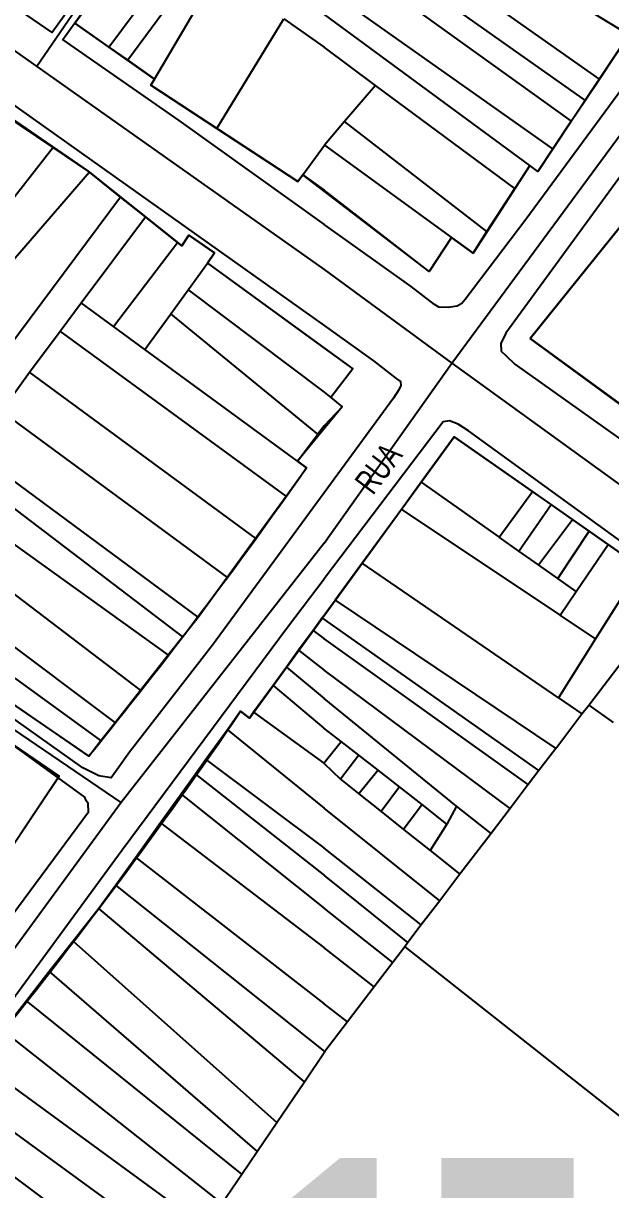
# Model space of a CAD drawing. Extents: x 201512 to 203323, y 4836571 to 4838029.
# Drawn here: x 202269.6 to 202364.9, y 4837255.2 to 4837444.5 of the extents above; entities that cross this region are included whole.
import ezdxf

# ---------------------------------------------------------------- set-up
doc = ezdxf.new("R2010")
doc.units = 0
doc.header["$LTSCALE"] = 1.5
doc.header["$MEASUREMENT"] = 0
for name, color, linetype in [('CD-MALHA-LOTES', 40, 'CONTINUOUS'), ('LM-TXT-LSF', 7, 'CONTINUOUS'), ('RU-QUADRAS', 6, 'CONTINUOUS'), ('SV-EIXO-RUA-N-PAV', 6, 'CONTINUOUS'), ('SV-EIXO-RUA-PAV', 20, 'CONTINUOUS'), ('SV-RUA-NAO-PAV-S-GUIA-C-GUIA', 7, 'CONTINUOUS'), ('SV-RUA-PAVIM-S-GUIA-C-GUIA', 7, 'CONTINUOUS'), ('SV-TXT-RUA-PAV-S-GUIA-C-GUIA', 7, 'CONTINUOUS')]:
    doc.layers.add(name, color=color, linetype=linetype)
doc.styles.add('ARIAL', font='arial.ttf')
doc.styles.get("Standard").update_dxf_attribs({"font": 'swisscbo.ttf'})

msp = doc.modelspace()

# ---------------------------------------------------------------- linework, layer by layer
at = {"layer": 'CD-MALHA-LOTES', "linetype": 'Continuous'}
for p, q in [((202367.84, 4837442.63), (202323.9, 4837469.5)), ((202303.38, 4837461.37), (202286.52, 4837438.53)), ((202290.84, 4837435.48), (202305.29, 4837459.93)), ((202319.47, 4837456.8), (202358.47, 4837428.63)), ((202283.44, 4837440.67), (202295.18, 4837456.46)), ((202363.07, 4837435.46), (202334.36, 4837455.72)), ((202331.99, 4837452.3), (202360.75, 4837431.98)), ((202355.5, 4837424.15), (202318.39, 4837450.37)), ((202351.76, 4837421.44), (202318.45, 4837445.95)), ((202277.91, 4837444.53), (202283.44, 4837440.67)), ((202300.96, 4837427.47), (202311.87, 4837445.26)), ((202311.87, 4837445.26), (202318.41, 4837440.64)), ((202363.07, 4837435.46), (202367.84, 4837442.63)), ((202283.44, 4837440.67), (202286.52, 4837438.53)), ((202326.71, 4837434.45), (202318.41, 4837440.64)), ((202286.52, 4837438.53), (202290.84, 4837435.48)), ((202290.84, 4837435.48), (202290.24, 4837434.48)), ((202290.24, 4837434.48), (202300.96, 4837427.47)), ((202326.71, 4837434.45), (202321.67, 4837428.6)), ((202349.35, 4837417.71), (202326.71, 4837434.45)), ((202360.75, 4837431.98), (202363.07, 4837435.46)), ((202358.47, 4837428.63), (202360.75, 4837431.98)), ((202274.43, 4837424.35), (202266.48, 4837429.74)), ((202321.67, 4837428.6), (202318.46, 4837424.73)), ((202344.79, 4837410.7), (202321.67, 4837428.6)), ((202358.47, 4837428.63), (202355.5, 4837424.15)), ((202300.96, 4837427.47), (202314.12, 4837418.84)), ((202314.93, 4837419.95), (202318.46, 4837424.73)), ((202318.46, 4837424.73), (202339.08, 4837409.76)), ((202274.43, 4837424.35), (202250.55, 4837393.93)), ((202280.09, 4837420.53), (202274.43, 4837424.35)), ((202355.5, 4837424.15), (202353.06, 4837420.49)), ((202351.76, 4837421.44), (202349.35, 4837417.71)), ((202353.06, 4837420.49), (202351.76, 4837421.44)), ((202375.15, 4837422.32), (202351.82, 4837393.37)), ((202280.31, 4837420.34), (202254.48, 4837390.56)), ((202280.31, 4837420.34), (202280.09, 4837420.53)), ((202285.36, 4837416.32), (202280.31, 4837420.34)), ((202314.12, 4837418.84), (202314.93, 4837419.95)), ((202314.93, 4837419.95), (202318.4, 4837417.41)), ((202335.43, 4837404.23), (202318.4, 4837417.41)), ((202344.79, 4837410.7), (202349.35, 4837417.71)), ((202285.36, 4837416.32), (202261.95, 4837384.9)), ((202289.4, 4837413.08), (202285.36, 4837416.32)), ((202278.98, 4837399.12), (202289.4, 4837413.08)), ((202294.61, 4837408.93), (202289.4, 4837413.08)), ((202296.41, 4837410.15), (202295.29, 4837408.38)), ((202300.61, 4837407.24), (202296.41, 4837410.15)), ((202339.08, 4837409.76), (202335.43, 4837404.23)), ((202339.08, 4837409.76), (202342.56, 4837407.23)), ((202342.56, 4837407.23), (202344.79, 4837410.7)), ((202284.19, 4837395.3), (202294.61, 4837408.93)), ((202295.29, 4837408.38), (202294.61, 4837408.93)), ((202296.31, 4837401.28), (202299.47, 4837405.6)), ((202299.47, 4837405.6), (202300.61, 4837407.24)), ((202299.47, 4837405.6), (202318.42, 4837391.79)), ((202293.49, 4837397.37), (202296.31, 4837401.28)), ((202296.31, 4837401.28), (202318.37, 4837384.63)), ((202275.54, 4837394.54), (202278.98, 4837399.12)), ((202284.19, 4837395.3), (202278.98, 4837399.12)), ((202289.3, 4837391.56), (202293.49, 4837397.37)), ((202317.37, 4837377.81), (202293.49, 4837397.37)), ((202270.57, 4837387.9), (202275.54, 4837394.54)), ((202312.21, 4837367.78), (202275.54, 4837394.54)), ((202289.3, 4837391.56), (202284.19, 4837395.3)), ((202351.82, 4837393.37), (202375.95, 4837375.72)), ((202314.05, 4837373.43), (202289.3, 4837391.56)), ((202318.42, 4837391.79), (202323.02, 4837388.42)), ((202266.02, 4837381.54), (202270.57, 4837387.9)), ((202307.23, 4837360.93), (202270.57, 4837387.9)), ((202323.02, 4837388.42), (202319.49, 4837383.78)), ((202318.37, 4837384.63), (202319.49, 4837383.78)), ((202319.49, 4837383.78), (202321.29, 4837382.27)), ((202302.64, 4837354.62), (202266.02, 4837381.54)), ((202321.29, 4837382.27), (202318.42, 4837379.19)), ((202318.42, 4837379.19), (202317.37, 4837377.81)), ((202314.05, 4837373.43), (202317.37, 4837377.81)), ((202339.51, 4837377.37), (202334.16, 4837370.04)), ((202352.2, 4837368.5), (202339.51, 4837377.37)), ((202297.92, 4837348.13), (202261.42, 4837375.12)), ((202315.53, 4837372.34), (202314.05, 4837373.43)), ((202259.62, 4837372.16), (202295.39, 4837344.93)), ((202312.21, 4837367.78), (202315.53, 4837372.34)), ((202334.16, 4837370.04), (202330.93, 4837365.6)), ((202334.16, 4837370.04), (202346.78, 4837361.11)), ((202293.07, 4837341.97), (202257.03, 4837367.86)), ((202307.23, 4837360.93), (202312.21, 4837367.78)), ((202346.78, 4837361.11), (202352.2, 4837368.5)), ((202355.22, 4837366.38), (202352.2, 4837368.5)), ((202350, 4837358.84), (202355.22, 4837366.38)), ((202358.67, 4837363.97), (202355.22, 4837366.38)), ((202330.93, 4837365.6), (202324.54, 4837356.88)), ((202330.93, 4837365.6), (202356.68, 4837348.42)), ((202353.17, 4837356.6), (202358.67, 4837363.97)), ((202361.41, 4837362.05), (202358.67, 4837363.97)), ((202288.57, 4837336.23), (202253.94, 4837362.7)), ((202356.3, 4837354.38), (202361.41, 4837362.05)), ((202364.46, 4837359.92), (202361.41, 4837362.05)), ((202302.64, 4837354.62), (202307.23, 4837360.93)), ((202350, 4837358.84), (202346.78, 4837361.11)), ((202353.17, 4837356.6), (202350, 4837358.84)), ((202359.3, 4837352.27), (202364.46, 4837359.92)), ((202369.71, 4837356.23), (202364.46, 4837359.92)), ((202284.47, 4837331.02), (202250.28, 4837356.69)), ((202324.54, 4837356.88), (202320.18, 4837350.85)), ((202356.41, 4837335.02), (202324.54, 4837356.88)), ((202356.3, 4837354.38), (202353.17, 4837356.6)), ((202297.92, 4837348.13), (202302.64, 4837354.62)), ((202368.9, 4837354.86), (202362.43, 4837344.59)), ((202359.3, 4837352.27), (202356.3, 4837354.38)), ((202318.094382, 4837348.01588), (202320.18, 4837350.85)), ((202320.18, 4837350.85), (202355.98, 4837326.8)), ((202356.68, 4837348.42), (202359.3, 4837352.27)), ((202361.34, 4837333.81), (202374.49, 4837351.07)), ((202295.39, 4837344.93), (202297.92, 4837348.13)), ((202318.094382, 4837348.01588), (202316.59, 4837345.94)), ((202353.24, 4837323.19), (202318.094382, 4837348.01588)), ((202362.43, 4837344.59), (202356.68, 4837348.42)), ((202293.07, 4837341.97), (202295.39, 4837344.93)), ((202316.59, 4837345.94), (202314.25, 4837342.73)), ((202316.59, 4837345.94), (202318.36, 4837344.63)), ((202351.51, 4837320.92), (202318.36, 4837344.63)), ((202362.43, 4837344.59), (202356.41, 4837335.02)), ((202288.57, 4837336.23), (202293.07, 4837341.97)), ((202314.25, 4837342.73), (202312.26, 4837339.98)), ((202314.25, 4837342.73), (202318.4, 4837339.52)), ((202312.26, 4837339.98), (202310.1, 4837337.01)), ((202312.26, 4837339.98), (202318.41, 4837334.92)), ((202348.57, 4837317.06), (202318.4, 4837339.52)), ((202282.16, 4837328.06), (202268.27, 4837338.23)), ((202284.47, 4837331.02), (202288.57, 4837336.23)), ((202310.1, 4837337.01), (202306.92, 4837332.66)), ((202310.1, 4837337.01), (202318.34, 4837330.11)), ((202266.16, 4837335.2), (202280.22, 4837325.55)), ((202339.88, 4837317.43), (202318.41, 4837334.92)), ((202356.41, 4837335.02), (202360.23, 4837332.4)), ((202360.23, 4837332.4), (202361.34, 4837333.81)), ((202361.34, 4837333.81), (202365.32, 4837331.03)), ((202275.4, 4837322.31), (202261.16, 4837332.04)), ((202304.84, 4837332.84), (202302.68, 4837329.83)), ((202306.26, 4837331.73), (202304.84, 4837332.84)), ((202306.92, 4837332.66), (202306.26, 4837331.73)), ((202306.92, 4837332.66), (202318.34, 4837324.4)), ((202355.98, 4837326.8), (202360.23, 4837332.4)), ((202282.16, 4837328.06), (202284.47, 4837331.02)), ((202302.68, 4837329.83), (202299.21, 4837325.02)), ((202302.68, 4837329.83), (202318.4, 4837317.11)), ((202321.13, 4837327.94), (202318.34, 4837330.11)), ((202280.22, 4837325.55), (202282.16, 4837328.06)), ((202318.34, 4837324.4), (202321.13, 4837327.94)), ((202324.03, 4837325.68), (202321.13, 4837327.94)), ((202355.98, 4837326.8), (202353.24, 4837323.19)), ((202299.21, 4837325.02), (202297.49, 4837322.63)), ((202299.21, 4837325.02), (202318.34, 4837310.66)), ((202318.34, 4837324.4), (202321.02, 4837321.8)), ((202324.03, 4837325.68), (202321.02, 4837321.8)), ((202327.16, 4837323.24), (202324.03, 4837325.68)), ((202269, 4837312.76), (202275.4, 4837322.31)), ((202297.49, 4837322.63), (202295.18, 4837319.39)), ((202297.49, 4837322.63), (202318.47, 4837306.15)), ((202327.16, 4837323.24), (202324.01, 4837319.42)), ((202330.62, 4837320.54), (202327.16, 4837323.24)), ((202353.24, 4837323.19), (202351.51, 4837320.92)), ((202321.02, 4837321.8), (202324.01, 4837319.42)), ((202330.62, 4837320.54), (202327.62, 4837316.55)), ((202334.29, 4837317.68), (202330.62, 4837320.54)), ((202351.51, 4837320.92), (202348.57, 4837317.06)), ((202295.18, 4837319.39), (202291.84, 4837314.72)), ((202295.18, 4837319.39), (202318.47, 4837300.81)), ((202324.01, 4837319.42), (202327.62, 4837316.55)), ((202337.14, 4837302.06), (202318.4, 4837317.11)), ((202327.62, 4837316.55), (202331.25, 4837313.65)), ((202334.29, 4837317.68), (202331.25, 4837313.65)), ((202338.3, 4837314.5), (202334.29, 4837317.68)), ((202339.88, 4837317.43), (202338.3, 4837314.5)), ((202345.47, 4837313.01), (202339.88, 4837317.43)), ((202348.57, 4837317.06), (202345.47, 4837313.01)), ((202291.84, 4837314.72), (202287.81, 4837309.1)), ((202291.84, 4837314.72), (202318.34, 4837294.49)), ((202331.25, 4837313.65), (202335.58, 4837310.21)), ((202338.3, 4837314.5), (202335.58, 4837310.21)), ((202345.47, 4837313.01), (202340.4, 4837306.37)), ((202287.81, 4837309.1), (202284.57, 4837304.6)), ((202287.81, 4837309.1), (202318.4, 4837285.35)), ((202334.16, 4837298.15), (202318.34, 4837310.66)), ((202335.58, 4837310.21), (202340.4, 4837306.37)), ((202331.98, 4837295.28), (202318.47, 4837306.15)), ((202340.4, 4837306.37), (202337.14, 4837302.06)), ((202284.57, 4837304.6), (202281.83, 4837300.83)), ((202318.5, 4837277.57), (202284.57, 4837304.6)), ((202337.14, 4837302.06), (202334.16, 4837298.15)), ((202281.83, 4837300.83), (202277.68, 4837295.52)), ((202315.19, 4837272.65), (202281.83, 4837300.83)), ((202329.52, 4837292.05), (202318.47, 4837300.81)), ((202334.16, 4837298.15), (202331.98, 4837295.28)), ((202277.68, 4837295.52), (202273.79, 4837290.58)), ((202277.68, 4837295.52), (202310.73, 4837266.05)), ((202326.5, 4837288.08), (202318.34, 4837294.49)), ((202331.46, 4837294.6), (202329.52, 4837292.05)), ((202331.98, 4837295.28), (202331.46, 4837294.6)), ((202331.46, 4837294.6), (202403.08, 4837238.1)), ((202329.52, 4837292.05), (202326.5, 4837288.08)), ((202273.79, 4837290.58), (202270.09, 4837285.8)), ((202273.79, 4837290.58), (202307.54, 4837261.33)), ((202326.5, 4837288.08), (202322.16, 4837282.39)), ((202270.09, 4837285.8), (202266.31, 4837280.97)), ((202305.05, 4837257.69), (202270.09, 4837285.8)), ((202322.16, 4837282.39), (202318.4, 4837285.35)), ((202266.31, 4837280.97), (202301.8, 4837252.9)), ((202322.16, 4837282.39), (202318.5, 4837277.57)), ((202315.19, 4837272.65), (202318.5, 4837277.57)), ((202263.93, 4837274.67), (202299.2, 4837248.98)), ((202310.73, 4837266.05), (202315.19, 4837272.65)), ((202295.95, 4837244.18), (202260.49, 4837269.98)), ((202292.49, 4837239.06), (202257.01, 4837265.55)), ((202307.54, 4837261.33), (202310.73, 4837266.05)), ((202305.05, 4837257.69), (202307.54, 4837261.33)), ((202301.8, 4837252.9), (202305.05, 4837257.69))]:
    msp.add_line(p, q, dxfattribs=at)
for p in [(202284.57, 4837304.6), (202277.68, 4837295.52), (202277.68, 4837295.52), (202273.79, 4837290.58), (202273.79, 4837290.58), (202270.09, 4837285.8), (202270.09, 4837285.8), (202318.5, 4837277.57), (202315.19, 4837272.65), (202310.73, 4837266.05), (202307.54, 4837261.33), (202305.05, 4837257.69)]:
    msp.add_point(p, dxfattribs=at)
at = {"layer": 'RU-QUADRAS', "color": 6, "linetype": 'Continuous'}
for points in [[(202277.91, 4837444.53), (202289.83, 4837460.9), (202288.27, 4837462.16), (202307.55, 4837488.76), (202370.88, 4837553.56), (202381.99, 4837547.44), (202400.18, 4837535.21), (202399.17, 4837533.74), (202422.8, 4837513.21), (202388.66, 4837468.74, -0.057247733), (202375.82, 4837455.01), (202370.28, 4837447.64), (202372.22, 4837446.31), (202369.21, 4837441.78), (202367.84, 4837442.63), (202353.06, 4837420.49), (202351.76, 4837421.44), (202342.56, 4837407.23), (202339.08, 4837409.76), (202335.43, 4837404.23), (202314.93, 4837419.95), (202314.12, 4837418.84), (202290.24, 4837434.48), (202290.84, 4837435.48)], [(202105.63, 4837353.28), (202150.93, 4837413.81), (202170.7, 4837399.89, 0.0214060036), (202219.99, 4837360.19), (202275.4, 4837322.31), (202265.79, 4837307.88), (202267.93, 4837306.39), (202260.85, 4837296.7), (202259.52, 4837297.76), (202252.46, 4837288.28), (202253.78, 4837287.21), (202234.6, 4837260.67), (202198.07, 4837285.91), (202196.85, 4837284.43), (202182.16, 4837296.49), (202127.67, 4837335.09), (202127.06, 4837334.17), (202109.19, 4837347.47), (202110.53, 4837349.38)]]:
    msp.add_lwpolyline(points, format="xyb", close=True, dxfattribs=at)
for points in [[(202247.26, 4837443.07), (202280.09, 4837420.53), (202295.29, 4837408.38), (202296.41, 4837410.15), (202300.61, 4837407.24), (202299.47, 4837405.6), (202323.02, 4837388.42), (202319.49, 4837383.78), (202321.29, 4837382.27), (202314.05, 4837373.43), (202315.53, 4837372.34, -0.0179838616), (202280.22, 4837325.55), (202261.47, 4837338.42)], [(202431.97, 4837277.74), (202353.57, 4837170.18), (202318.3, 4837194.61), (202285.27, 4837219.72), (202285.97, 4837220.72), (202245.25, 4837250.07), (202257.01, 4837265.55), (202255.74, 4837266.5), (202258.47, 4837270.52), (202260.2, 4837269.59), (202265.1, 4837276.27), (202263.62, 4837277.54, 0.0203496359), (202304.84, 4837332.84), (202306.26, 4837331.73), (202339.51, 4837377.37), (202369.71, 4837356.23)]]:
    msp.add_lwpolyline(points, format="xyb", dxfattribs=at)
msp.add_lwpolyline([(202351.82, 4837393.37), (202375.15, 4837422.32), (202373.53, 4837423.55), (202387.26, 4837442.36), (202418.97, 4837416.21), (202384.76, 4837369.2)], close=True, dxfattribs=at)
at = {"layer": 'SV-EIXO-RUA-N-PAV'}
msp.add_lwpolyline([(202285.459385, 4837317.996543), (202260.437419, 4837335.037153), (202217.913509, 4837366.843655), (202195.835242, 4837383.519793), (202185.415561, 4837391.389977), (202162.943576, 4837408.330397), (202147.886855, 4837419.84436)], dxfattribs=at)
at = {"layer": 'SV-EIXO-RUA-PAV'}
for points in [[(202055.787154, 4837593.922265), (202072.449709, 4837578.380751), (202119.944289, 4837545.851109), (202154.740136, 4837520.865631), (202197.963025, 4837489.583051), (202271.744072, 4837437.529373), (202318.4, 4837404.569877)], [(202318.4, 4837360.107899), (202339.091185, 4837389.370334), (202372.035468, 4837434.070274), (202395.999426, 4837466.902865), (202423.153693, 4837503.931411), (202435.836428, 4837517.72928)], [(202318.4, 4837504.195472), (202306.831572, 4837491.589006), (202286.293392, 4837463.819072), (202287.63954, 4837460.681358), (202271.744072, 4837437.529373)], [(202318.4, 4837404.569877), (202339.091185, 4837389.370334), (202461.303966, 4837300.842525), (202602.742141, 4837200.605905), (202702.410644, 4837128.708811), (202725.244914, 4837113.897393)], [(202318.4, 4837360.107899), (202285.459385, 4837317.996543), (202259.704665, 4837282.839306), (202234.767555, 4837247.682069), (202223.321013, 4837232.965086), (202195.522267, 4837194.537408), (202182.440505, 4837177.980803), (202140.742387, 4837120.339286), (202136.245531, 4837113.798405), (202117.440497, 4837088.45249), (202096.79584, 4837062.493367), (202080.034832, 4837037.965063), (202068.179485, 4837017.524809), (202056.732943, 4836993.814114), (202044.778608, 4836968.576138), (202037.87154, 4836956.788076)]]:
    msp.add_lwpolyline(points, dxfattribs=at)
at = {"layer": 'SV-RUA-NAO-PAV-S-GUIA-C-GUIA'}
for points in [[(202279.253387, 4837323.669097), (202263.346565, 4837334.927229), (202222.533371, 4837366.842939), (202203.21, 4837381.28), (202198.06, 4837385.02), (202225.3, 4837418.08), (202223.98, 4837419.29), (202196.84, 4837385.9), (202187, 4837393.04), (202185.74, 4837393.97), (202175.909166, 4837401.174291), (202168.718658, 4837406.00464), (202155.963374, 4837415.23622), (202152.709571, 4837418.18201)], [(202102.635364, 4837353.03585), (202107.179331, 4837359.012847), (202123.103898, 4837379.657276), (202136.829503, 4837397.187233), (202149.442792, 4837413.934449), (202151.208892, 4837414.957242), (202152.443723, 4837413.98973), (202163.078486, 4837406.638027), (202175.887619, 4837396.221834), (202185.71473, 4837388.057116), (202189.395419, 4837384.999067), (202210.629309, 4837368.571044), (202236.323774, 4837349.91922), (202269.744901, 4837325.962098), (202279.480847, 4837318.868232), (202279.683039, 4837318.46928)]]:
    msp.add_lwpolyline(points, dxfattribs=at)
at = {"layer": 'SV-RUA-PAVIM-S-GUIA-C-GUIA'}
for points in [[(202318.4, 4837501.227095), (202306.296659, 4837488.607886), (202289.176376, 4837466.772784), (202288.930026, 4837466.458522), (202288.020619, 4837465.056701), (202286.876289, 4837463.324742), (202288.17, 4837462.05), (202289.61, 4837460.83), (202287.56, 4837457.95), (202275.962038, 4837441.821021), (202294.792169, 4837428.763345), (202318.39842, 4837411.884452)], [(202196.783235, 4837480.418432), (202210.577777, 4837471.043431), (202216.674778, 4837466.772784), (202230.340206, 4837457.556701), (202245.927835, 4837446.917526), (202288.163179, 4837416.967319), (202318.398277, 4837395.436682)], [(202285.48, 4837458.74), (202274.225699, 4837443.025079), (202265.839924, 4837448.840159)], [(202376.74407, 4837447.522689), (202351.106975, 4837412.649733), (202341.286277, 4837399.683663), (202340.7403, 4837399.030022), (202339.992993, 4837398.625268), (202338.545193, 4837398.366303), (202336.995436, 4837398.45688), (202336.293508, 4837398.852779), (202332.528544, 4837401.781159), (202318.39842, 4837411.884452)], [(202384.431163, 4837444.352023), (202376.17797, 4837432.962396), (202347.864408, 4837394.221276), (202347.074593, 4837392.515651), (202347.131458, 4837391.315435), (202347.93563, 4837390.519973), (202349.342645, 4837389.177937), (202383.00611, 4837365.280727)], [(202318.398277, 4837395.436682), (202326.400727, 4837389.738078), (202330.065456, 4837386.859109), (202330.767958, 4837386.363167), (202330.821665, 4837385.71319), (202330.525843, 4837385.011053), (202329.63407, 4837383.65497), (202318.398041, 4837368.306998)], [(202318.396521, 4837193.169133), (202354.366708, 4837166.904264), (202356.9751, 4837165.219404), (202358.427494, 4837164.678021), (202359.626287, 4837164.785393), (202360.970119, 4837165.744051), (202365.676841, 4837172.876147), (202369.446123, 4837177.901528), (202393.637716, 4837212.115346), (202419.818778, 4837247.992096), (202440.142289, 4837276.979835), (202452.365604, 4837293.637312), (202452.979219, 4837295.566966), (202453.022015, 4837296.817815), (202452.565361, 4837298.015588), (202451.609257, 4837299.160286), (202445.73449, 4837303.976666), (202418.185832, 4837323.517582), (202377.439266, 4837352.532337), (202341.808387, 4837378.376849), (202340.15294, 4837379.46725), (202338.75052, 4837380.008938), (202337.702222, 4837379.802439), (202318.39792, 4837354.324701)], [(202318.398041, 4837368.306998), (202300.278815, 4837343.556851), (202286.785049, 4837326.216294), (202284.802471, 4837323.35284), (202283.810464, 4837322.046168), (202281.809795, 4837322.334084), (202279.253387, 4837323.669097)], [(202102.635364, 4837353.03585), (202102.218977, 4837351.992984), (202102.99449, 4837350.432841), (202105.357114, 4837348.049811), (202126.18, 4837333.4), (202155.64, 4837311.88), (202175.2, 4837298.07), (202185.37, 4837291.12), (202219.35, 4837267.88), (202231.6, 4837259.05), (202234.556479, 4837257.314948), (202236.21, 4837257.43), (202237.69, 4837259.69), (202259.22, 4837288.23), (202280.14, 4837316.52), (202280.086273, 4837317.871462), (202279.683039, 4837318.46928)], [(202318.4, 4837193.17), (202281.2, 4837220.33), (202244.46, 4837247.67), (202243.6, 4837248.72), (202242.74, 4837250.96), (202243.575852, 4837253.168089), (202244.67, 4837254.93), (202262.62, 4837279), (202285.63, 4837310.35), (202312.46, 4837346.48), (202318.39792, 4837354.324701)]]:
    msp.add_lwpolyline(points, dxfattribs=at)

# ---------------------------------------------------------------- texts
at = {"layer": 'LM-TXT-LSF'}
msp.add_text('17', height=40, dxfattribs=at).set_placement((202309.939874, 4837220.287804))
at = {"layer": 'SV-TXT-RUA-PAV-S-GUIA-C-GUIA', "style": 'ARIAL', "width": 0.7}
msp.add_text('RUA', height=4, rotation=53, dxfattribs=at).set_placement((202326.312583, 4837367.778507))

doc.saveas('drawing.dxf')
